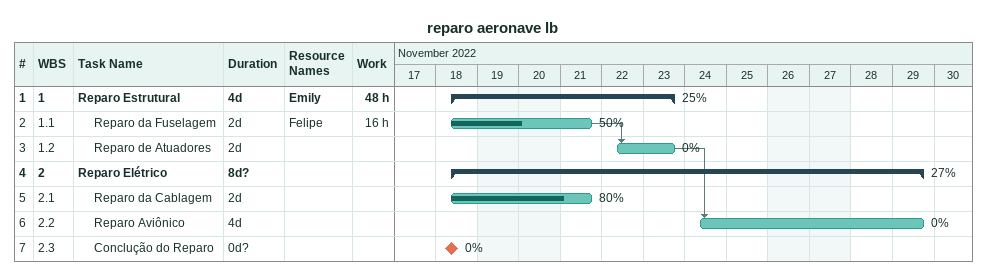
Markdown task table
reparo aeronave lb

| ID | WBS | Task | Duration | Start | Finish | Predecessors | Resources | % complete | Work (h) |
|---|---|---|---|---|---|---|---|---|---|
| 1 | 1 | **Reparo Estrutural** | 4d | 2022-11-18 | 2022-11-23 |  | Emily | 25 | 48 |
| 2 | 1.1 | Reparo da Fuselagem | 2d | 2022-11-18 | 2022-11-21 |  | Felipe | 50 | 16 |
| 3 | 1.2 | Reparo de Atuadores | 2d | 2022-11-22 | 2022-11-23 | 2 |  | 0 |  |
| 4 | 2 | **Reparo Elétrico** | 8d? | 2022-11-18 | 2022-11-29 |  |  | 27 |  |
| 5 | 2.1 | Reparo da Cablagem | 2d | 2022-11-18 | 2022-11-21 |  |  | 80 |  |
| 6 | 2.2 | Reparo Aviônico | 4d | 2022-11-24 | 2022-11-29 | 3 |  | 0 |  |
| 7 | 2.3 | Conclução do Reparo | 0d? | 2022-11-18 | 2022-11-18 |  |  | 0 |  |
